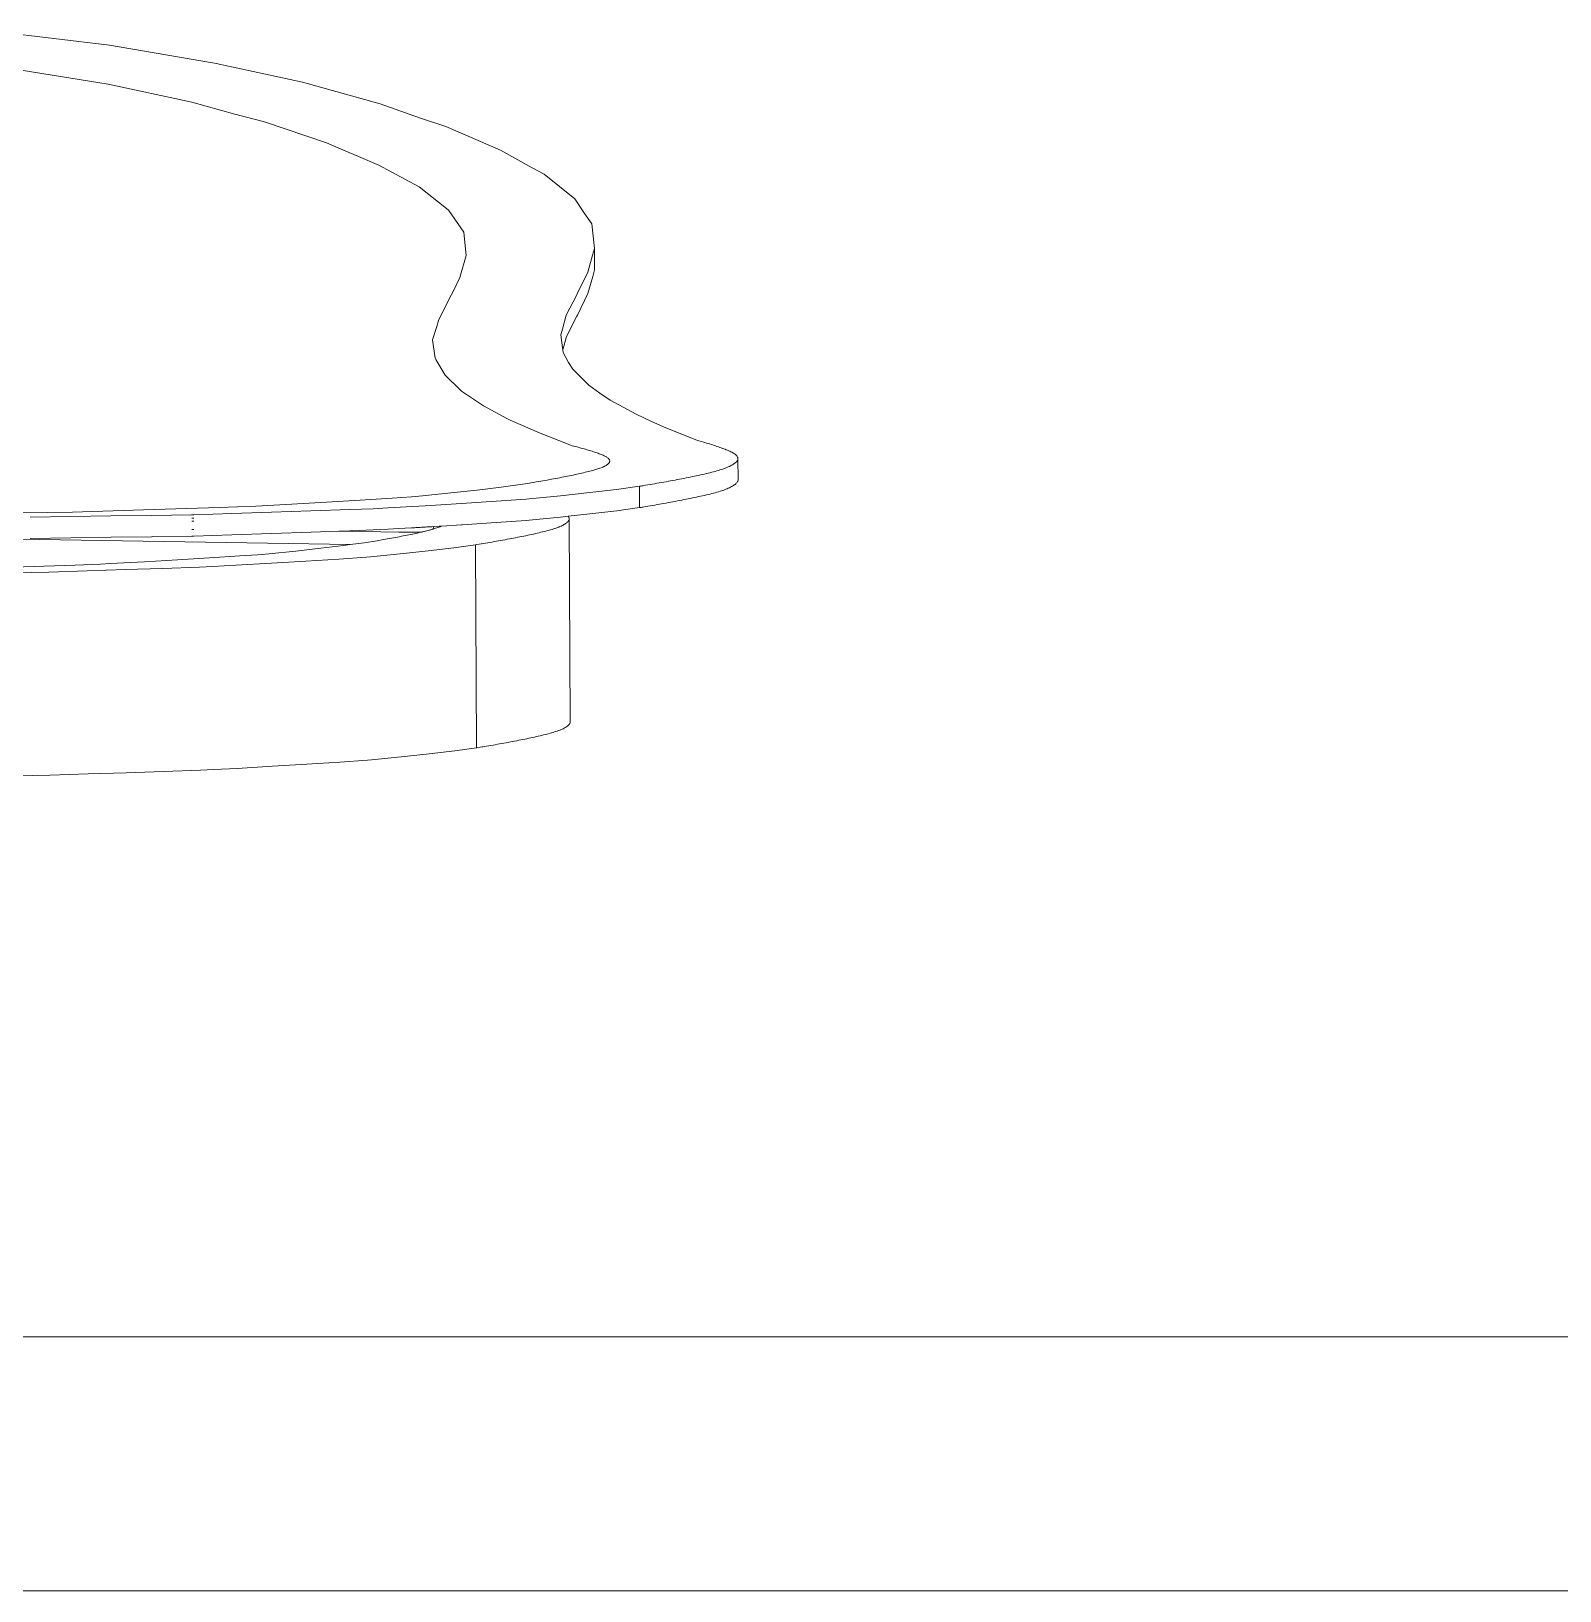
# Model space of a CAD drawing. Header units: millimetres. Extents: x 930469 to 1523124, y -120375 to 411163.
# Drawn here: x 1430125 to 1431028, y -7554 to -6632 of the extents above; entities that cross this region are included whole.
import ezdxf

# ---------------------------------------------------------------- set-up
doc = ezdxf.new("R2010")
doc.units = ezdxf.units.MM
doc.layers.add('A-NET THAY', color=8, linetype='Continuous', lineweight=0)
doc.layers.add('COT VACH', color=8, linetype='Continuous', lineweight=0)

# ---------------------------------------------------------------- blocks, each defined once
blk = doc.blocks.new('fgholol')
at = {"layer": 'A-NET THAY', "ltscale": 3}
for p, q in [((1048138.65, 32406.63), (1048069.91, 32414.95)), ((1048199.67, 32396.27), (1048138.65, 32406.63)), ((1048201.78, 32395.79), (1048199.67, 32396.27)), ((1048252.8, 32384.79), (1048201.78, 32395.79)), ((1048137.92, 32383.69), (1048081.71, 32392.8)), ((1048187.35, 32373.04), (1048137.92, 32383.69)), ((1048298.53, 32372.05), (1048252.8, 32384.79)), ((1048212.8, 32365.94), (1048187.35, 32373.04)), ((1048322.51, 32363.54), (1048298.53, 32372.05)), ((1048230.24, 32361.33), (1048212.8, 32365.94)), ((1048266.85, 32349.02), (1048230.24, 32361.33)), ((1048337.33, 32358.56), (1048322.51, 32363.54)), ((1048369.67, 32344.75), (1048337.33, 32358.56)), ((1048296.94, 32336.17), (1048266.85, 32349.02)), ((1048388.36, 32334.17), (1048369.67, 32344.75)), ((1048297.46, 32335.96), (1048296.94, 32336.17)), ((1048321.68, 32323.02), (1048297.46, 32335.96)), ((1048395.4, 32330.41), (1048388.36, 32334.17)), ((1048338.8, 32309.47), (1048321.68, 32323.02)), ((1048413.68, 32315.94), (1048395.4, 32330.41)), ((1048419.37, 32307.24), (1048413.68, 32315.94)), ((1048339.11, 32308.99), (1048338.8, 32309.47)), ((1048347.99, 32296.17), (1048339.11, 32308.99)), ((1048423.57, 32301.17), (1048419.37, 32307.24)), ((1048349.3, 32284.2), (1048347.99, 32296.17)), ((1048425.16, 32286.57), (1048423.57, 32301.17)), ((1048424.08, 32282.56), (1048425.16, 32286.57)), ((1048425.22, 32273.98), (1048425.16, 32286.57)), ((1048345.65, 32269.35), (1048349.49, 32282.51)), ((1048349.49, 32282.51), (1048349.3, 32284.2)), ((1048421.2, 32272.67), (1048424.08, 32282.56)), ((1048341.87, 32261.48), (1048345.65, 32269.35)), ((1048415.06, 32259.87), (1048421.2, 32272.67)), ((1048421.26, 32260.07), (1048424.15, 32269.97)), ((1048424.15, 32269.97), (1048425.22, 32273.98)), ((1048339.24, 32256.44), (1048341.87, 32261.48)), ((1048408.58, 32247.12), (1048414.74, 32259.26)), ((1048414.74, 32259.26), (1048415.06, 32259.87)), ((1048415.12, 32247.28), (1048421.26, 32260.07)), ((1048332.99, 32244.13), (1048339.24, 32256.44)), ((1048329.63, 32232.66), (1048332, 32240.5)), ((1048332, 32240.5), (1048332.99, 32244.13)), ((1048406.32, 32238.87), (1048408.58, 32247.12)), ((1048408.64, 32234.52), (1048414.8, 32246.67)), ((1048414.8, 32246.67), (1048415.12, 32247.28)), ((1048331.06, 32221.7), (1048329.63, 32232.66)), ((1048405.35, 32235.66), (1048406.32, 32238.87)), ((1048406.38, 32227.79), (1048405.35, 32235.66)), ((1048406.51, 32226.74), (1048408.64, 32234.52)), ((1048331.44, 32221.01), (1048331.06, 32221.7)), ((1048336.95, 32211.83), (1048331.44, 32221.01)), ((1048406.51, 32226.74), (1048406.38, 32227.79)), ((1048406.72, 32225.17), (1048406.51, 32226.74)), ((1048409.97, 32219.29), (1048406.72, 32225.17)), ((1048346.02, 32202.88), (1048336.95, 32211.83)), ((1048412.4, 32215.23), (1048409.97, 32219.29)), ((1048421.87, 32205.88), (1048412.4, 32215.23)), ((1048346.73, 32202.24), (1048346.02, 32202.88)), ((1048359.75, 32193.6), (1048346.73, 32202.24)), ((1048428.46, 32201.07), (1048421.87, 32205.88)), ((1048373.36, 32186.17), (1048359.75, 32193.6)), ((1048434.55, 32197.03), (1048428.46, 32201.07)), ((1048449.88, 32188.66), (1048434.55, 32197.03)), ((1048375.4, 32185.16), (1048373.36, 32186.17)), ((1048393.06, 32177.54), (1048375.4, 32185.16)), ((1048458.99, 32184.29), (1048449.88, 32188.66)), ((1048467.28, 32180.71), (1048458.99, 32184.29)), ((1048409.6, 32170.96), (1048393.06, 32177.54)), ((1048485.75, 32173.37), (1048467.28, 32180.71)), ((1048412.11, 32170.07), (1048409.6, 32170.96)), ((1048414.75, 32169.37), (1048412.11, 32170.07)), ((1048414.75, 32169.37), (1048415.62, 32169.13)), ((1048415.62, 32169.13), (1048416.49, 32168.9)), ((1048416.49, 32168.9), (1048417.35, 32168.66)), ((1048417.35, 32168.66), (1048418.21, 32168.43)), ((1048418.21, 32168.43), (1048419.05, 32168.19)), ((1048419.05, 32168.19), (1048419.89, 32167.96)), ((1048419.89, 32167.96), (1048420.71, 32167.72)), ((1048420.71, 32167.72), (1048421.53, 32167.49)), ((1048421.53, 32167.49), (1048422.32, 32167.25)), ((1048422.32, 32167.25), (1048423.11, 32167.01)), ((1048423.11, 32167.01), (1048423.87, 32166.78)), ((1048423.87, 32166.78), (1048424.62, 32166.54)), ((1048424.62, 32166.54), (1048425.36, 32166.3)), ((1048425.36, 32166.3), (1048426.07, 32166.07)), ((1048426.07, 32166.07), (1048426.76, 32165.83)), ((1048426.76, 32165.83), (1048427.43, 32165.59)), ((1048427.43, 32165.59), (1048428.07, 32165.35)), ((1048486.91, 32173.02), (1048485.75, 32173.37)), ((1048488.7, 32172.48), (1048486.91, 32173.02)), ((1048489.6, 32172.21), (1048488.7, 32172.48)), ((1048490.5, 32171.93), (1048489.6, 32172.21)), ((1048491.41, 32171.65), (1048490.5, 32171.93)), ((1048492.3, 32171.37), (1048491.41, 32171.65)), ((1048493.2, 32171.09), (1048492.3, 32171.37)), ((1048494.09, 32170.81), (1048493.2, 32171.09)), ((1048494.97, 32170.52), (1048494.09, 32170.81)), ((1048495.85, 32170.23), (1048494.97, 32170.52)), ((1048496.71, 32169.93), (1048495.85, 32170.23)), ((1048497.57, 32169.64), (1048496.71, 32169.93)), ((1048498.41, 32169.34), (1048497.57, 32169.64)), ((1048499.24, 32169.04), (1048498.41, 32169.34)), ((1048499.36, 32168.99), (1048499.24, 32169.04)), ((1048500.05, 32168.76), (1048499.36, 32168.99)), ((1048500.85, 32168.49), (1048500.05, 32168.76)), ((1048501.62, 32168.21), (1048500.85, 32168.49)), ((1048502.37, 32167.94), (1048501.62, 32168.21)), ((1048503.1, 32167.65), (1048502.37, 32167.94)), ((1048503.81, 32167.37), (1048503.1, 32167.65)), ((1048504.49, 32167.08), (1048503.81, 32167.37)), ((1048505.14, 32166.79), (1048504.49, 32167.08)), ((1048505.75, 32166.5), (1048505.14, 32166.79)), ((1048506.34, 32166.2), (1048505.75, 32166.5)), ((1048506.89, 32165.9), (1048506.34, 32166.2)), ((1048507.4, 32165.6), (1048506.89, 32165.9)), ((1048507.88, 32165.3), (1048507.4, 32165.6)), ((1048427.12, 32156.36), (1048426.41, 32156.14)), ((1048427.8, 32156.59), (1048427.12, 32156.36)), ((1048428.45, 32156.81), (1048427.8, 32156.59)), ((1048428.07, 32165.35), (1048428.69, 32165.11)), ((1048429.07, 32157.03), (1048428.45, 32156.81)), ((1048428.69, 32165.11), (1048429.28, 32164.88)), ((1048429.66, 32157.25), (1048429.07, 32157.03)), ((1048429.28, 32164.88), (1048429.85, 32164.64)), ((1048430.22, 32157.48), (1048429.66, 32157.25)), ((1048429.85, 32164.64), (1048430.39, 32164.4)), ((1048430.74, 32157.7), (1048430.22, 32157.48)), ((1048430.39, 32164.4), (1048430.9, 32164.16)), ((1048430.93, 32157.78), (1048430.74, 32157.7)), ((1048430.9, 32164.16), (1048431.37, 32163.91)), ((1048431.23, 32157.94), (1048430.93, 32157.78)), ((1048431.69, 32158.2), (1048431.23, 32157.94)), ((1048431.37, 32163.91), (1048431.82, 32163.67)), ((1048432.11, 32158.45), (1048431.69, 32158.2)), ((1048431.82, 32163.67), (1048432.23, 32163.43)), ((1048432.49, 32158.71), (1048432.11, 32158.45)), ((1048432.23, 32163.43), (1048432.6, 32163.19)), ((1048432.84, 32158.96), (1048432.49, 32158.71)), ((1048432.6, 32163.19), (1048432.95, 32162.94)), ((1048433.15, 32159.22), (1048432.84, 32158.96)), ((1048432.95, 32162.94), (1048433.25, 32162.7)), ((1048433.42, 32159.47), (1048433.15, 32159.22)), ((1048433.25, 32162.7), (1048433.51, 32162.46)), ((1048433.66, 32159.72), (1048433.42, 32159.47)), ((1048433.51, 32162.46), (1048433.74, 32162.21)), ((1048433.85, 32159.97), (1048433.66, 32159.72)), ((1048433.74, 32162.21), (1048433.92, 32161.97)), ((1048434.01, 32160.22), (1048433.85, 32159.97)), ((1048433.92, 32161.97), (1048434.06, 32161.72)), ((1048434.12, 32160.48), (1048434.01, 32160.22)), ((1048434.06, 32161.72), (1048434.16, 32161.47)), ((1048434.19, 32160.73), (1048434.12, 32160.48)), ((1048434.16, 32161.47), (1048434.22, 32161.22)), ((1048434.23, 32160.97), (1048434.19, 32160.73)), ((1048434.22, 32161.22), (1048434.23, 32160.97)), ((1048500.22, 32155.99), (1048501.04, 32156.25)), ((1048501.04, 32156.25), (1048501.08, 32156.26)), ((1048501.08, 32156.26), (1048501.91, 32156.58)), ((1048501.91, 32156.58), (1048502.7, 32156.89)), ((1048502.7, 32156.89), (1048503.47, 32157.21)), ((1048503.47, 32157.21), (1048504.19, 32157.53)), ((1048504.19, 32157.53), (1048504.88, 32157.85)), ((1048504.88, 32157.85), (1048505.53, 32158.17)), ((1048505.53, 32158.17), (1048506.14, 32158.49)), ((1048506.14, 32158.49), (1048506.72, 32158.82)), ((1048506.72, 32158.82), (1048507.25, 32159.14)), ((1048507.25, 32159.14), (1048507.73, 32159.46)), ((1048507.73, 32159.46), (1048508.18, 32159.79)), ((1048508.31, 32164.99), (1048507.88, 32165.3)), ((1048508.18, 32159.79), (1048508.58, 32160.11)), ((1048508.7, 32164.68), (1048508.31, 32164.99)), ((1048508.58, 32160.11), (1048508.93, 32160.44)), ((1048509.04, 32164.36), (1048508.7, 32164.68)), ((1048508.93, 32160.44), (1048509.23, 32160.77)), ((1048509.33, 32164.04), (1048509.04, 32164.36)), ((1048509.23, 32160.77), (1048509.48, 32161.09)), ((1048509.57, 32163.72), (1048509.33, 32164.04)), ((1048509.48, 32161.09), (1048509.69, 32161.42)), ((1048509.76, 32163.39), (1048509.57, 32163.72)), ((1048509.69, 32161.42), (1048509.84, 32161.75)), ((1048509.89, 32163.07), (1048509.76, 32163.39)), ((1048509.84, 32161.75), (1048509.93, 32162.08)), ((1048509.96, 32162.74), (1048509.89, 32163.07)), ((1048509.93, 32162.08), (1048509.97, 32162.41)), ((1048509.97, 32162.41), (1048509.96, 32162.74)), ((1048510.04, 32149.81), (1048509.97, 32162.41)), ((1048370.02, 32145.58), (1048382.71, 32147.31)), ((1048382.71, 32147.31), (1048385.87, 32147.76)), ((1048385.87, 32147.76), (1048390.88, 32148.64)), ((1048390.88, 32148.64), (1048394.76, 32149.33)), ((1048397.31, 32149.79), (1048394.76, 32149.33)), ((1048399.81, 32150.24), (1048397.31, 32149.79)), ((1048401.05, 32150.47), (1048399.81, 32150.24)), ((1048402.28, 32150.7), (1048401.05, 32150.47)), ((1048403.49, 32150.93), (1048402.28, 32150.7)), ((1048404.69, 32151.16), (1048403.49, 32150.93)), ((1048405.88, 32151.39), (1048404.69, 32151.16)), ((1048407.05, 32151.62), (1048405.88, 32151.39)), ((1048408.21, 32151.85), (1048407.05, 32151.62)), ((1048409.35, 32152.07), (1048408.21, 32151.85)), ((1048410.47, 32152.3), (1048409.35, 32152.07)), ((1048411.58, 32152.53), (1048410.47, 32152.3)), ((1048412.67, 32152.76), (1048411.58, 32152.53)), ((1048413.74, 32152.98), (1048412.67, 32152.76)), ((1048414.8, 32153.21), (1048413.74, 32152.98)), ((1048415.83, 32153.44), (1048414.8, 32153.21)), ((1048416.84, 32153.67), (1048415.83, 32153.44)), ((1048417.83, 32153.89), (1048416.84, 32153.67)), ((1048418.8, 32154.12), (1048417.83, 32153.89)), ((1048419.74, 32154.34), (1048418.8, 32154.12)), ((1048420.67, 32154.57), (1048419.74, 32154.34)), ((1048421.56, 32154.79), (1048420.67, 32154.57)), ((1048422.44, 32155.02), (1048421.56, 32154.79)), ((1048423.29, 32155.24), (1048422.44, 32155.02)), ((1048424.11, 32155.47), (1048423.29, 32155.24)), ((1048424.9, 32155.69), (1048424.11, 32155.47)), ((1048425.67, 32155.92), (1048424.9, 32155.69)), ((1048426.41, 32156.14), (1048425.67, 32155.92)), ((1048456.71, 32146.89), (1048458.06, 32147.13)), ((1048458.06, 32147.13), (1048459.42, 32147.36)), ((1048459.42, 32147.36), (1048460.77, 32147.6)), ((1048460.77, 32147.6), (1048462.12, 32147.84)), ((1048462.12, 32147.84), (1048463.47, 32148.08)), ((1048463.47, 32148.08), (1048464.82, 32148.32)), ((1048464.82, 32148.32), (1048466.17, 32148.57)), ((1048466.17, 32148.57), (1048467.51, 32148.81)), ((1048467.51, 32148.81), (1048468.85, 32149.05)), ((1048468.85, 32149.05), (1048470.18, 32149.3)), ((1048470.18, 32149.3), (1048471.51, 32149.54)), ((1048471.51, 32149.54), (1048472.83, 32149.79)), ((1048472.83, 32149.79), (1048474.14, 32150.04)), ((1048474.14, 32150.04), (1048475.45, 32150.29)), ((1048475.45, 32150.29), (1048476.74, 32150.53)), ((1048476.74, 32150.53), (1048478.03, 32150.79)), ((1048478.03, 32150.79), (1048479.3, 32151.04)), ((1048479.3, 32151.04), (1048480.56, 32151.29)), ((1048480.56, 32151.29), (1048481.81, 32151.54)), ((1048481.81, 32151.54), (1048483.05, 32151.8)), ((1048483.05, 32151.8), (1048484.27, 32152.05)), ((1048484.27, 32152.05), (1048485.47, 32152.31)), ((1048485.47, 32152.31), (1048486.66, 32152.56)), ((1048486.66, 32152.56), (1048487.84, 32152.82)), ((1048487.84, 32152.82), (1048488.99, 32153.08)), ((1048488.99, 32153.08), (1048490.13, 32153.34)), ((1048490.13, 32153.34), (1048491.24, 32153.6)), ((1048491.24, 32153.6), (1048492.34, 32153.86)), ((1048492.34, 32153.86), (1048493.41, 32154.12)), ((1048493.41, 32154.12), (1048494.46, 32154.39)), ((1048494.46, 32154.39), (1048495.49, 32154.65)), ((1048495.49, 32154.65), (1048496.49, 32154.92)), ((1048496.49, 32154.92), (1048497.46, 32155.18)), ((1048497.46, 32155.18), (1048498.41, 32155.45)), ((1048498.41, 32155.45), (1048499.33, 32155.72)), ((1048499.33, 32155.72), (1048500.22, 32155.99)), ((1048507.8, 32146.87), (1048508.24, 32147.19)), ((1048508.24, 32147.19), (1048508.64, 32147.52)), ((1048508.64, 32147.52), (1048508.99, 32147.84)), ((1048508.99, 32147.84), (1048509.3, 32148.17)), ((1048509.3, 32148.17), (1048509.55, 32148.5)), ((1048509.55, 32148.5), (1048509.75, 32148.83)), ((1048509.75, 32148.83), (1048509.9, 32149.15)), ((1048509.9, 32149.15), (1048510, 32149.48)), ((1048510, 32149.48), (1048510.04, 32149.81)), ((1048267, 32136.72), (1048286.78, 32137.93)), ((1048286.78, 32137.93), (1048305.68, 32139.16)), ((1048305.68, 32139.16), (1048317.14, 32139.96)), ((1048317.14, 32139.96), (1048323.57, 32140.55)), ((1048323.57, 32140.55), (1048340.33, 32142.2)), ((1048340.33, 32142.2), (1048355.85, 32143.88)), ((1048355.85, 32143.88), (1048370.02, 32145.58)), ((1048367.08, 32137.24), (1048384.81, 32138.48)), ((1048384.81, 32138.48), (1048386.66, 32138.65)), ((1048386.66, 32138.65), (1048405.15, 32140.47)), ((1048405.15, 32140.47), (1048422.42, 32142.34)), ((1048422.42, 32142.34), (1048438.31, 32144.25)), ((1048438.31, 32144.25), (1048451.81, 32146.08)), ((1048451.81, 32146.08), (1048452.11, 32146.13)), ((1048451.87, 32133.49), (1048451.81, 32146.08)), ((1048452.11, 32146.13), (1048452.66, 32146.2)), ((1048452.66, 32146.2), (1048453.22, 32146.28)), ((1048453.22, 32146.28), (1048454.01, 32146.42)), ((1048454.01, 32146.42), (1048455.36, 32146.66)), ((1048455.36, 32146.66), (1048456.71, 32146.89)), ((1048475.51, 32137.69), (1048476.81, 32137.94)), ((1048476.81, 32137.94), (1048478.09, 32138.19)), ((1048478.09, 32138.19), (1048479.36, 32138.44)), ((1048479.36, 32138.44), (1048480.63, 32138.69)), ((1048480.63, 32138.69), (1048481.87, 32138.95)), ((1048481.87, 32138.95), (1048483.11, 32139.2)), ((1048483.11, 32139.2), (1048484.33, 32139.46)), ((1048484.33, 32139.46), (1048485.54, 32139.71)), ((1048485.54, 32139.71), (1048486.73, 32139.97)), ((1048486.73, 32139.97), (1048487.9, 32140.23)), ((1048487.9, 32140.23), (1048489.06, 32140.48)), ((1048489.06, 32140.48), (1048490.19, 32140.74)), ((1048490.19, 32140.74), (1048491.31, 32141)), ((1048491.31, 32141), (1048492.4, 32141.27)), ((1048492.4, 32141.27), (1048493.48, 32141.53)), ((1048493.48, 32141.53), (1048494.53, 32141.79)), ((1048494.53, 32141.79), (1048495.55, 32142.06)), ((1048495.55, 32142.06), (1048496.55, 32142.32)), ((1048496.55, 32142.32), (1048497.53, 32142.59)), ((1048497.53, 32142.59), (1048498.48, 32142.86)), ((1048498.48, 32142.86), (1048499.4, 32143.12)), ((1048499.4, 32143.12), (1048500.29, 32143.39)), ((1048500.29, 32143.39), (1048501.1, 32143.65)), ((1048501.1, 32143.65), (1048501.15, 32143.67)), ((1048501.15, 32143.67), (1048501.97, 32143.98)), ((1048501.97, 32143.98), (1048502.77, 32144.3)), ((1048502.77, 32144.3), (1048503.53, 32144.62)), ((1048503.53, 32144.62), (1048504.26, 32144.94)), ((1048504.26, 32144.94), (1048504.95, 32145.26)), ((1048504.95, 32145.26), (1048505.6, 32145.58)), ((1048505.6, 32145.58), (1048506.21, 32145.9)), ((1048506.21, 32145.9), (1048506.78, 32146.22)), ((1048506.78, 32146.22), (1048507.31, 32146.54)), ((1048507.31, 32146.54), (1048507.8, 32146.87)), ((1048000.57, 32129.23), (1048116.97, 32130.86)), ((1048115.74, 32128.23), (1048139.61, 32128.57)), ((1048116.97, 32130.86), (1048158.78, 32132.14)), ((1048139.61, 32128.57), (1048163.47, 32128.91)), ((1048203.48, 32133.62), (1048158.78, 32132.14)), ((1048163.47, 32128.91), (1048187.27, 32129.27)), ((1048187.27, 32129.27), (1048188.47, 32129.29)), ((1048188.47, 32129.29), (1048210.96, 32129.99)), ((1048203.48, 32133.62), (1048225.09, 32134.38)), ((1048210.96, 32129.99), (1048234.46, 32130.75)), ((1048225.09, 32134.38), (1048225.23, 32134.39)), ((1048225.23, 32134.39), (1048246.44, 32135.54)), ((1048234.46, 32130.75), (1048257.74, 32131.54)), ((1048246.44, 32135.54), (1048267, 32136.72)), ((1048257.74, 32131.54), (1048280.71, 32132.35)), ((1048280.71, 32132.35), (1048294.48, 32132.86)), ((1048294.48, 32132.86), (1048303.25, 32133.34)), ((1048303.25, 32133.34), (1048325.25, 32134.6)), ((1048325.25, 32134.6), (1048346.57, 32135.9)), ((1048346.57, 32135.9), (1048367.08, 32137.24)), ((1048409.75, 32128.37), (1048422.49, 32129.74)), ((1048422.49, 32129.74), (1048438.38, 32131.65)), ((1048438.38, 32131.65), (1048451.87, 32133.49)), ((1048451.87, 32133.49), (1048452.17, 32133.53)), ((1048452.17, 32133.53), (1048452.73, 32133.61)), ((1048452.73, 32133.61), (1048453.29, 32133.69)), ((1048453.29, 32133.69), (1048454.07, 32133.83)), ((1048454.07, 32133.83), (1048455.42, 32134.06)), ((1048455.42, 32134.06), (1048456.78, 32134.3)), ((1048456.78, 32134.3), (1048458.13, 32134.53)), ((1048458.13, 32134.53), (1048459.48, 32134.77)), ((1048459.48, 32134.77), (1048460.84, 32135.01)), ((1048460.84, 32135.01), (1048462.19, 32135.25)), ((1048462.19, 32135.25), (1048463.54, 32135.49)), ((1048463.54, 32135.49), (1048464.89, 32135.73)), ((1048464.89, 32135.73), (1048466.24, 32135.97)), ((1048466.24, 32135.97), (1048467.58, 32136.21)), ((1048467.58, 32136.21), (1048468.92, 32136.46)), ((1048468.92, 32136.46), (1048470.25, 32136.7)), ((1048470.25, 32136.7), (1048471.58, 32136.95)), ((1048471.58, 32136.95), (1048472.9, 32137.19)), ((1048472.9, 32137.19), (1048474.21, 32137.44)), ((1048474.21, 32137.44), (1048475.51, 32137.69)), ((1048091.92, 32127.9), (1048115.74, 32128.23)), ((1048187.28, 32127.19), (1048188.48, 32127.2)), ((1048187.29, 32125.47), (1048188.49, 32125.56)), ((1048187.32, 32120.61), (1048188.52, 32120.59)), ((1048187.32, 32120.48), (1048188.52, 32120.52)), ((1048257.81, 32118.94), (1048274.25, 32119.52)), ((1048274.25, 32119.52), (1048280.78, 32119.75)), ((1048274.25, 32119.52), (1048282.3, 32119.42)), ((1048280.78, 32119.75), (1048282.3, 32119.81)), ((1048282.3, 32119.81), (1048294.54, 32120.27)), ((1048282.3, 32119.42), (1048299.08, 32119.21)), ((1048294.54, 32120.27), (1048299.07, 32120.51)), ((1048299.07, 32120.51), (1048303.32, 32120.74)), ((1048303.32, 32120.74), (1048309.58, 32121.1)), ((1048309.58, 32121.1), (1048317.18, 32121.54)), ((1048317.18, 32121.54), (1048318.01, 32121.59)), ((1048318.01, 32121.59), (1048318.85, 32121.63)), ((1048318.85, 32121.63), (1048319.68, 32121.68)), ((1048319.68, 32121.68), (1048320.51, 32121.73)), ((1048320.51, 32121.73), (1048321.34, 32121.78)), ((1048321.34, 32121.78), (1048322.16, 32121.82)), ((1048322.16, 32121.82), (1048322.97, 32121.87)), ((1048322.97, 32121.87), (1048323.77, 32121.92)), ((1048323.77, 32121.92), (1048324.57, 32121.96)), ((1048324.38, 32119.35), (1048323.79, 32119.21)), ((1048324.58, 32119.4), (1048324.38, 32119.35)), ((1048324.57, 32121.96), (1048325.31, 32122.01)), ((1048325.25, 32119.57), (1048324.58, 32119.4)), ((1048325.37, 32119.59), (1048325.25, 32119.57)), ((1048325.31, 32122.01), (1048325.35, 32122.01)), ((1048325.35, 32122.01), (1048326.12, 32122.05)), ((1048326.11, 32119.78), (1048325.37, 32119.59)), ((1048326.14, 32119.79), (1048326.11, 32119.78)), ((1048326.12, 32122.05), (1048326.88, 32122.1)), ((1048326.89, 32119.98), (1048326.14, 32119.79)), ((1048326.88, 32122.1), (1048327.63, 32122.15)), ((1048326.94, 32119.99), (1048326.89, 32119.98)), ((1048327.64, 32120.18), (1048326.94, 32119.99)), ((1048327.63, 32122.15), (1048328.36, 32122.19)), ((1048327.75, 32120.21), (1048327.64, 32120.18)), ((1048328.37, 32120.38), (1048327.75, 32120.21)), ((1048328.36, 32122.19), (1048329.07, 32122.23)), ((1048328.53, 32120.42), (1048328.37, 32120.38)), ((1048329.08, 32120.58), (1048328.53, 32120.42)), ((1048329.07, 32122.23), (1048330.27, 32122.31)), ((1048329.29, 32120.64), (1048329.08, 32120.58)), ((1048329.83, 32120.79), (1048329.29, 32120.64)), ((1048329.83, 32120.79), (1048330.27, 32122.31)), ((1048330.02, 32120.85), (1048329.83, 32120.79)), ((1048330.73, 32121.06), (1048330.02, 32120.85)), ((1048330.27, 32122.31), (1048333.5, 32122.5)), ((1048331.4, 32121.28), (1048330.73, 32121.06)), ((1048332.05, 32121.49), (1048331.4, 32121.28)), ((1048332.67, 32121.7), (1048332.05, 32121.49)), ((1048333.26, 32121.91), (1048332.67, 32121.7)), ((1048333.5, 32122), (1048333.26, 32121.91)), ((1048333.5, 32122.5), (1048334.04, 32122.54)), ((1048333.82, 32122.12), (1048333.5, 32122)), ((1048334.04, 32122.21), (1048333.82, 32122.12)), ((1048334.04, 32122.54), (1048334.96, 32122.59)), ((1048334.35, 32122.33), (1048334.04, 32122.21)), ((1048334.85, 32122.54), (1048334.35, 32122.33)), ((1048334.96, 32122.59), (1048334.85, 32122.54)), ((1048334.96, 32122.59), (1048346.63, 32123.3)), ((1048346.63, 32123.3), (1048347.11, 32123.34)), ((1048347.11, 32123.34), (1048367.15, 32124.64)), ((1048367.15, 32124.64), (1048384.88, 32125.88)), ((1048384.88, 32125.88), (1048386.72, 32126.05)), ((1048386.72, 32126.05), (1048405.22, 32127.88)), ((1048394.53, 32119.14), (1048395.53, 32119.39)), ((1048395.53, 32119.39), (1048396.51, 32119.64)), ((1048396.51, 32119.64), (1048397.46, 32119.9)), ((1048397.46, 32119.9), (1048398.39, 32120.15)), ((1048398.39, 32120.15), (1048399.3, 32120.41)), ((1048399.3, 32120.41), (1048400.17, 32120.66)), ((1048400.17, 32120.66), (1048401.02, 32120.92)), ((1048401.02, 32120.92), (1048401.84, 32121.18)), ((1048401.84, 32121.18), (1048402.63, 32121.43)), ((1048402.63, 32121.43), (1048403.39, 32121.69)), ((1048403.39, 32121.69), (1048404.11, 32121.95)), ((1048404.11, 32121.95), (1048404.45, 32122.08)), ((1048404.45, 32122.08), (1048404.8, 32122.24)), ((1048404.8, 32122.24), (1048405.46, 32122.54)), ((1048405.22, 32127.88), (1048409.75, 32128.37)), ((1048405.46, 32122.54), (1048406.08, 32122.85)), ((1048406.08, 32122.85), (1048406.66, 32123.15)), ((1048406.66, 32123.15), (1048407.21, 32123.46)), ((1048407.21, 32123.46), (1048407.71, 32123.77)), ((1048407.71, 32123.77), (1048408.18, 32124.08)), ((1048408.18, 32124.08), (1048408.6, 32124.38)), ((1048408.6, 32124.38), (1048408.98, 32124.69)), ((1048408.98, 32124.69), (1048409.31, 32125.01)), ((1048409.31, 32125.01), (1048409.6, 32125.32)), ((1048409.6, 32125.32), (1048409.84, 32125.63)), ((1048409.93, 32128.13), (1048409.75, 32128.37)), ((1048409.84, 32125.63), (1048410.04, 32125.94)), ((1048410.11, 32127.82), (1048409.93, 32128.13)), ((1048410.04, 32125.94), (1048410.18, 32126.25)), ((1048410.23, 32127.51), (1048410.11, 32127.82)), ((1048410.18, 32126.25), (1048410.27, 32126.57)), ((1048410.3, 32127.19), (1048410.23, 32127.51)), ((1048410.27, 32126.57), (1048410.31, 32126.88)), ((1048410.31, 32126.88), (1048410.3, 32127.19)), ((1048410.94, 32006.92), (1048410.31, 32126.88)), ((1048073.02, 32115.05), (1048280.94, 32111.61)), ((1048091.98, 32115.3), (1048115.81, 32115.64)), ((1048115.81, 32115.64), (1048139.68, 32115.97)), ((1048139.68, 32115.97), (1048163.54, 32116.32)), ((1048163.54, 32116.32), (1048164.3, 32116.33)), ((1048164.3, 32116.33), (1048187.34, 32116.68)), ((1048187.34, 32116.68), (1048188.54, 32116.7)), ((1048188.54, 32116.7), (1048211.02, 32117.4)), ((1048211.02, 32117.4), (1048234.53, 32118.16)), ((1048234.53, 32118.16), (1048257.81, 32118.94)), ((1048263.53, 32109.45), (1048277.02, 32111.07)), ((1048277.02, 32111.07), (1048280.94, 32111.61)), ((1048280.94, 32111.61), (1048289.1, 32112.72)), ((1048289.1, 32112.72), (1048294.39, 32113.48)), ((1048294.41, 32113.48), (1048294.39, 32113.48)), ((1048296.89, 32113.92), (1048294.41, 32113.48)), ((1048296.89, 32113.92), (1048300.58, 32114.57)), ((1048299.08, 32119.21), (1048309.59, 32119.08)), ((1048300.58, 32114.57), (1048303.01, 32115.01)), ((1048305.39, 32115.45), (1048303.01, 32115.01)), ((1048306.57, 32115.66), (1048305.39, 32115.45)), ((1048307.74, 32115.88), (1048306.57, 32115.66)), ((1048308.9, 32116.1), (1048307.74, 32115.88)), ((1048310.04, 32116.32), (1048308.9, 32116.1)), ((1048309.59, 32119.08), (1048317.19, 32118.99)), ((1048311.17, 32116.54), (1048310.04, 32116.32)), ((1048312.29, 32116.75), (1048311.17, 32116.54)), ((1048313.39, 32116.97), (1048312.29, 32116.75)), ((1048314.48, 32117.19), (1048313.39, 32116.97)), ((1048315.55, 32117.41), (1048314.48, 32117.19)), ((1048316.6, 32117.62), (1048315.55, 32117.41)), ((1048317.64, 32117.84), (1048316.6, 32117.62)), ((1048317.19, 32118.99), (1048318.03, 32118.98)), ((1048318.66, 32118.06), (1048317.64, 32117.84)), ((1048318.03, 32118.98), (1048318.86, 32118.97)), ((1048319.66, 32118.27), (1048318.66, 32118.06)), ((1048318.86, 32118.97), (1048319.7, 32118.96)), ((1048320.65, 32118.49), (1048319.66, 32118.27)), ((1048319.7, 32118.96), (1048320.53, 32118.95)), ((1048320.53, 32118.95), (1048321.35, 32118.93)), ((1048321.61, 32118.7), (1048320.65, 32118.49)), ((1048321.35, 32118.93), (1048322.17, 32118.92)), ((1048322.55, 32118.92), (1048321.61, 32118.7)), ((1048322.17, 32118.92), (1048322.55, 32118.92)), ((1048322.98, 32119.02), (1048322.55, 32118.92)), ((1048323.48, 32119.14), (1048322.98, 32119.02)), ((1048323.79, 32119.21), (1048323.48, 32119.14)), ((1048342.06, 32109.81), (1048354.91, 32111.55)), ((1048354.91, 32111.55), (1048355.2, 32111.59)), ((1048355.53, 31991.6), (1048354.91, 32111.55)), ((1048355.2, 32111.59), (1048355.73, 32111.67)), ((1048355.73, 32111.67), (1048357.01, 32111.85)), ((1048357.01, 32111.85), (1048358.29, 32112.04)), ((1048358.29, 32112.04), (1048358.57, 32112.08)), ((1048358.57, 32112.08), (1048359.58, 32112.25)), ((1048359.58, 32112.25), (1048360.87, 32112.48)), ((1048360.87, 32112.48), (1048362.16, 32112.7)), ((1048362.16, 32112.7), (1048363.45, 32112.93)), ((1048363.45, 32112.93), (1048364.74, 32113.16)), ((1048364.74, 32113.16), (1048366.02, 32113.39)), ((1048366.02, 32113.39), (1048367.31, 32113.62)), ((1048367.31, 32113.62), (1048368.59, 32113.85)), ((1048368.59, 32113.85), (1048369.87, 32114.08)), ((1048369.87, 32114.08), (1048371.14, 32114.31)), ((1048371.14, 32114.31), (1048372.41, 32114.54)), ((1048372.41, 32114.54), (1048373.68, 32114.78)), ((1048373.68, 32114.78), (1048374.93, 32115.01)), ((1048374.93, 32115.01), (1048376.18, 32115.25)), ((1048376.18, 32115.25), (1048377.43, 32115.49)), ((1048377.43, 32115.49), (1048378.66, 32115.72)), ((1048378.66, 32115.72), (1048379.88, 32115.96)), ((1048379.88, 32115.96), (1048381.09, 32116.2)), ((1048381.09, 32116.2), (1048382.3, 32116.44)), ((1048382.3, 32116.44), (1048383.49, 32116.68)), ((1048383.49, 32116.68), (1048384.66, 32116.92)), ((1048384.66, 32116.92), (1048385.83, 32117.17)), ((1048385.83, 32117.17), (1048386.97, 32117.41)), ((1048386.97, 32117.41), (1048388.11, 32117.66)), ((1048388.11, 32117.66), (1048389.22, 32117.9)), ((1048389.22, 32117.9), (1048390.32, 32118.15)), ((1048390.32, 32118.15), (1048391.41, 32118.39)), ((1048391.41, 32118.39), (1048392.47, 32118.64)), ((1048392.47, 32118.64), (1048393.51, 32118.89)), ((1048393.51, 32118.89), (1048394.53, 32119.14)), ((1048139.12, 32100.4), (1048159.32, 32101.5)), ((1048159.32, 32101.5), (1048178.9, 32102.63)), ((1048178.9, 32102.63), (1048197.75, 32103.77)), ((1048197.75, 32103.77), (1048215.74, 32104.95)), ((1048215.74, 32104.95), (1048226.11, 32105.67)), ((1048226.11, 32105.67), (1048232.78, 32106.28)), ((1048232.78, 32106.28), (1048248.74, 32107.85)), ((1048234.38, 32100.61), (1048254.68, 32101.84)), ((1048248.74, 32107.85), (1048263.53, 32109.45)), ((1048254.68, 32101.84), (1048274.22, 32103.12)), ((1048274.22, 32103.12), (1048290.55, 32104.26)), ((1048290.55, 32104.26), (1048292.86, 32104.47)), ((1048292.86, 32104.47), (1048310.48, 32106.21)), ((1048310.48, 32106.21), (1048326.93, 32107.99)), ((1048326.93, 32107.99), (1048342.06, 32109.81)), ((1048075.84, 32098.17), (1048118.41, 32099.58)), ((1048080.31, 32094.92), (1048092.61, 32095.11)), ((1048092.61, 32095.11), (1048102.97, 32095.42)), ((1048102.97, 32095.42), (1048125.53, 32096.13)), ((1048118.41, 32099.58), (1048133.4, 32100.11)), ((1048125.53, 32096.13), (1048147.92, 32096.85)), ((1048133.4, 32100.11), (1048139.12, 32100.4)), ((1048147.92, 32096.85), (1048170.09, 32097.6)), ((1048170.09, 32097.6), (1048191.96, 32098.37)), ((1048191.96, 32098.37), (1048199.67, 32098.66)), ((1048199.67, 32098.66), (1048213.43, 32099.4)), ((1048213.43, 32099.4), (1048234.38, 32100.61)), ((1048396.16, 31999.44), (1048397.13, 31999.69)), ((1048397.13, 31999.69), (1048398.09, 31999.94)), ((1048398.09, 31999.94), (1048399.02, 32000.2)), ((1048399.02, 32000.2), (1048399.92, 32000.45)), ((1048399.92, 32000.45), (1048400.8, 32000.71)), ((1048400.8, 32000.71), (1048401.64, 32000.96)), ((1048401.64, 32000.96), (1048402.46, 32001.22)), ((1048402.46, 32001.22), (1048403.25, 32001.48)), ((1048403.25, 32001.48), (1048404.01, 32001.74)), ((1048404.01, 32001.74), (1048404.74, 32002)), ((1048404.74, 32002), (1048405.07, 32002.12)), ((1048405.07, 32002.12), (1048405.43, 32002.28)), ((1048405.43, 32002.28), (1048406.08, 32002.59)), ((1048406.08, 32002.59), (1048406.7, 32002.89)), ((1048406.7, 32002.89), (1048407.29, 32003.2)), ((1048407.29, 32003.2), (1048407.83, 32003.5)), ((1048407.83, 32003.5), (1048408.34, 32003.81)), ((1048408.34, 32003.81), (1048408.8, 32004.12)), ((1048408.8, 32004.12), (1048409.22, 32004.43)), ((1048409.22, 32004.43), (1048409.6, 32004.74)), ((1048409.6, 32004.74), (1048409.94, 32005.05)), ((1048409.94, 32005.05), (1048410.23, 32005.36)), ((1048410.23, 32005.36), (1048410.47, 32005.67)), ((1048410.47, 32005.67), (1048410.66, 32005.98)), ((1048410.66, 32005.98), (1048410.8, 32006.3)), ((1048410.8, 32006.3), (1048410.9, 32006.61)), ((1048410.9, 32006.61), (1048410.94, 32006.92)), ((1048342.68, 31989.85), (1048355.53, 31991.6)), ((1048355.53, 31991.6), (1048355.82, 31991.64)), ((1048355.82, 31991.64), (1048356.35, 31991.71)), ((1048356.35, 31991.71), (1048357.63, 31991.9)), ((1048357.63, 31991.9), (1048358.92, 31992.08)), ((1048358.92, 31992.08), (1048359.19, 31992.12)), ((1048359.19, 31992.12), (1048360.2, 31992.3)), ((1048360.2, 31992.3), (1048361.49, 31992.52)), ((1048361.49, 31992.52), (1048362.78, 31992.75)), ((1048362.78, 31992.75), (1048364.07, 31992.98)), ((1048364.07, 31992.98), (1048365.36, 31993.2)), ((1048365.36, 31993.2), (1048366.65, 31993.43)), ((1048366.65, 31993.43), (1048367.93, 31993.66)), ((1048367.93, 31993.66), (1048369.21, 31993.89)), ((1048369.21, 31993.89), (1048370.49, 31994.12)), ((1048370.49, 31994.12), (1048371.77, 31994.36)), ((1048371.77, 31994.36), (1048373.04, 31994.59)), ((1048373.04, 31994.59), (1048374.3, 31994.82)), ((1048374.3, 31994.82), (1048375.56, 31995.06)), ((1048375.56, 31995.06), (1048376.81, 31995.29)), ((1048376.81, 31995.29), (1048378.05, 31995.53)), ((1048378.05, 31995.53), (1048379.28, 31995.77)), ((1048379.28, 31995.77), (1048380.51, 31996.01)), ((1048380.51, 31996.01), (1048381.72, 31996.25)), ((1048381.72, 31996.25), (1048382.92, 31996.49)), ((1048382.92, 31996.49), (1048384.11, 31996.73)), ((1048384.11, 31996.73), (1048385.29, 31996.97)), ((1048385.29, 31996.97), (1048386.45, 31997.21)), ((1048386.45, 31997.21), (1048387.6, 31997.46)), ((1048387.6, 31997.46), (1048388.73, 31997.7)), ((1048388.73, 31997.7), (1048389.85, 31997.95)), ((1048389.85, 31997.95), (1048390.95, 31998.19)), ((1048390.95, 31998.19), (1048392.03, 31998.44)), ((1048392.03, 31998.44), (1048393.09, 31998.69)), ((1048393.09, 31998.69), (1048394.14, 31998.94)), ((1048394.14, 31998.94), (1048395.16, 31999.19)), ((1048395.16, 31999.19), (1048396.16, 31999.44)), ((1048235, 31980.65), (1048255.31, 31981.89)), ((1048255.31, 31981.89), (1048274.85, 31983.16)), ((1048274.85, 31983.16), (1048291.18, 31984.31)), ((1048291.18, 31984.31), (1048293.49, 31984.52)), ((1048293.49, 31984.52), (1048311.1, 31986.25)), ((1048311.1, 31986.25), (1048327.55, 31988.03)), ((1048327.55, 31988.03), (1048342.68, 31989.85)), ((1048080.93, 31974.97), (1048093.23, 31975.15)), ((1048093.23, 31975.15), (1048103.6, 31975.47)), ((1048103.6, 31975.47), (1048126.15, 31976.17)), ((1048126.15, 31976.17), (1048148.54, 31976.89)), ((1048148.54, 31976.89), (1048170.71, 31977.64)), ((1048170.71, 31977.64), (1048192.59, 31978.41)), ((1048192.59, 31978.41), (1048200.29, 31978.7)), ((1048200.29, 31978.7), (1048214.06, 31979.45)), ((1048214.06, 31979.45), (1048235, 31980.65))]:
    blk.add_line(p, q, dxfattribs=at)

msp = doc.modelspace()

# ---------------------------------------------------------------- linework, layer by layer
at = {"layer": 'A-NET THAY', "ltscale": 3}
for points in [[(1442367.73, -7553.83), (1442367.73, -7403.83), (1410467.73, -7403.83), (1410467.73, -7553.83)], [(1442037.73, -7553.83), (1410797.73, -7553.83)]]:
    msp.add_lwpolyline(points, dxfattribs=at)

# ---------------------------------------------------------------- block references
at = {"layer": 'COT VACH'}
msp.add_blockref('fgholol', (382032.3, -39047.4), dxfattribs=at)

doc.saveas('drawing.dxf')
